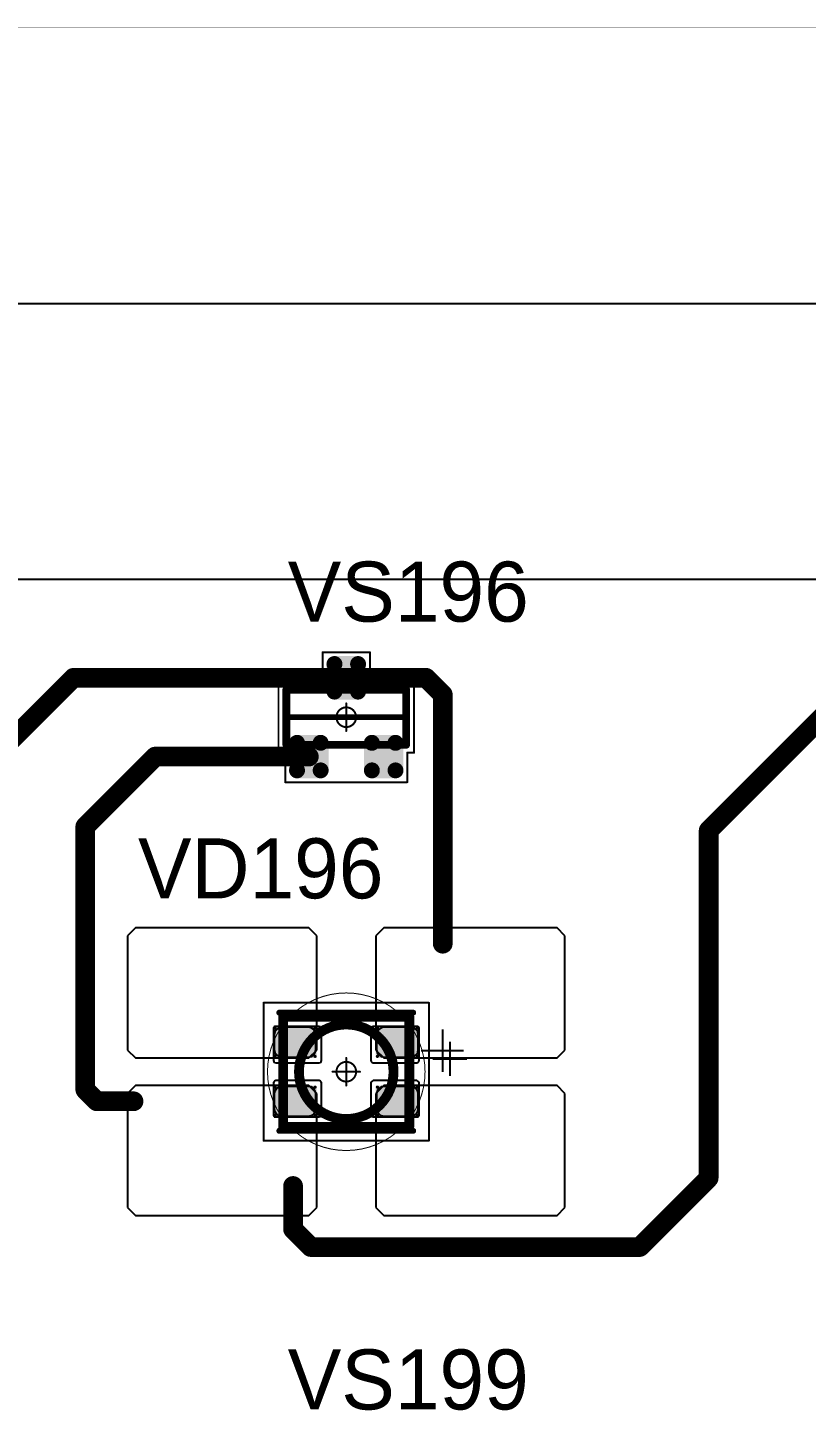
# Model space of a CAD drawing. Header units: millimetres. Extents: x 0 to 400, y 0 to 511.
# Drawn here: x 271.91 to 291.68, y 392.9 to 428 of the extents above; entities that cross this region are included whole.
import ezdxf

# ---------------------------------------------------------------- set-up
doc = ezdxf.new("R2010")
doc.units = ezdxf.units.MM
for name, color, linetype in [('Mechanical10', 56, 'Continuous'), ('Mechanical13', 56, 'Continuous'), ('Mechanical15', 56, 'Continuous'), ('Mechanical2', 216, 'Continuous'), ('TopLayer', 1, 'Continuous'), ('TopOverlay', 2, 'Continuous'), ('TopPaste', 8, 'Continuous'), ('TopSolder', 216, 'Continuous')]:
    doc.layers.add(name, color=color, linetype=linetype)

# ---------------------------------------------------------------- blocks, each defined once
blk = doc.blocks.new('SOT23_401')
at = {"layer": 'Mechanical13', "const_width": 0.2}
for points in [[(-0.7, 1.52), (0.7, 1.52)], [(-0.7, 1.52), (-0.7, -1.52)], [(0.7, 1.52), (0.7, -1.52)], [(-0.7, -1.52), (0.7, -1.52)]]:
    blk.add_lwpolyline(points, dxfattribs=at)
at = {"layer": 'Mechanical13', "const_width": 0.1}
for points in [[(-0.75, 1.52, 1), (-0.65, 1.52, 1)], [(-0.75, 1.52, 1), (-0.65, 1.52, 1)], [(0.65, 1.52, 1), (0.75, 1.52, 1)], [(0.65, 1.52, 1), (0.75, 1.52, 1)], [(-0.75, -1.52, 1), (-0.65, -1.52, 1)], [(-0.75, -1.52, 1), (-0.65, -1.52, 1)], [(0.65, -1.52, 1), (0.75, -1.52, 1)], [(0.65, -1.52, 1), (0.75, -1.52, 1)]]:
    blk.add_lwpolyline(points, format="xyb", close=True, dxfattribs=at)
at = {"layer": 'Mechanical15', "const_width": 0.05}
for points in [[(-1.65, 1.55), (-1.65, -1.55)], [(-1.65, 1.55), (-0.9, 1.55)], [(-0.9, 1.72), (-0.9, 1.55)], [(-0.9, 1.72), (0.9, 1.72)], [(0.9, 1.72), (0.9, 0.6)], [(0, 0.35), (0, -0.35)], [(0.9, 0.6), (1.65, 0.6)], [(1.65, 0.6), (1.65, -0.6)], [(-0.35, 0), (0.35, 0)], [(0.9, -0.6), (1.65, -0.6)], [(0.9, -0.6), (0.9, -1.72)], [(-1.65, -1.55), (-0.9, -1.55)], [(-0.9, -1.55), (-0.9, -1.72)], [(-0.9, -1.72), (0.9, -1.72)]]:
    blk.add_lwpolyline(points, dxfattribs=at)
at = {"layer": 'Mechanical15'}
for points, const_width in [([(-1.662, 1.55, 1), (-1.637, 1.55, 1)], 0.025), ([(-1.662, 1.55, 1), (-1.637, 1.55, 1)], 0.025), ([(-0.913, 1.72, 1), (-0.888, 1.72, 1)], 0.025), ([(-0.913, 1.72, 1), (-0.888, 1.72, 1)], 0.025), ([(-0.913, 1.55, 1), (-0.888, 1.55, 1)], 0.025), ([(-0.913, 1.55, 1), (-0.888, 1.55, 1)], 0.025), ([(0.888, 1.72, 1), (0.913, 1.72, 1)], 0.025), ([(0.888, 1.72, 1), (0.913, 1.72, 1)], 0.025), ([(-0.012, 0.35, 1), (0.012, 0.35, 1)], 0.025), ([(0.888, 0.6, 1), (0.913, 0.6, 1)], 0.025), ([(0.888, 0.6, 1), (0.913, 0.6, 1)], 0.025), ([(1.637, 0.6, 1), (1.662, 0.6, 1)], 0.025), ([(1.637, 0.6, 1), (1.662, 0.6, 1)], 0.025), ([(-0.362, 0, 1), (-0.337, 0, 1)], 0.025), ([(0.25, 0, 1), (-0.25, 0, 1)], 0.05), ([(-0.262, 0, 1), (-0.238, 0, 1)], 0.025), ([(0.238, 0, 1), (0.262, 0, 1)], 0.025), ([(0.337, 0, 1), (0.362, 0, 1)], 0.025), ([(-0.012, -0.35, 1), (0.012, -0.35, 1)], 0.025), ([(0.888, -0.6, 1), (0.913, -0.6, 1)], 0.025), ([(0.888, -0.6, 1), (0.913, -0.6, 1)], 0.025), ([(1.637, -0.6, 1), (1.662, -0.6, 1)], 0.025), ([(1.637, -0.6, 1), (1.662, -0.6, 1)], 0.025), ([(-1.662, -1.55, 1), (-1.637, -1.55, 1)], 0.025), ([(-1.662, -1.55, 1), (-1.637, -1.55, 1)], 0.025), ([(-0.913, -1.55, 1), (-0.888, -1.55, 1)], 0.025), ([(-0.913, -1.55, 1), (-0.888, -1.55, 1)], 0.025), ([(-0.913, -1.72, 1), (-0.888, -1.72, 1)], 0.025), ([(-0.913, -1.72, 1), (-0.888, -1.72, 1)], 0.025), ([(0.888, -1.72, 1), (0.913, -1.72, 1)], 0.025), ([(0.888, -1.72, 1), (0.913, -1.72, 1)], 0.025)]:
    blk.add_lwpolyline(points, format="xyb", close=True, dxfattribs=dict(at, const_width=const_width))
at = {"layer": 'TopLayer', "const_width": 0.1}
for points in [[(-1.4, 1.25, 1), (-1.3, 1.25, 1)], [(-0.7, 1.25, 1), (-0.6, 1.25, 1)], [(-1.4, 0.65, 1), (-1.3, 0.65, 1)], [(-0.7, 0.65, 1), (-0.6, 0.65, 1)], [(0.6, 0.3, 1), (0.7, 0.3, 1)], [(1.3, 0.3, 1), (1.4, 0.3, 1)], [(0.6, -0.3, 1), (0.7, -0.3, 1)], [(1.3, -0.3, 1), (1.4, -0.3, 1)], [(-1.4, -0.65, 1), (-1.3, -0.65, 1)], [(-0.7, -0.65, 1), (-0.6, -0.65, 1)], [(-1.4, -1.25, 1), (-1.3, -1.25, 1)], [(-0.7, -1.25, 1), (-0.6, -1.25, 1)]]:
    blk.add_lwpolyline(points, format="xyb", close=True, dxfattribs=at)
at = {"layer": 'TopLayer'}
for points in [[(-1.45, 1.25), (-1.45, 0.65), (-0.55, 1.25), (-0.55, 0.65)], [(-1.35, 1.35), (-1.35, 0.55), (-0.65, 1.35), (-0.65, 0.55)], [(0.65, 0.4), (0.65, -0.4), (1.35, 0.4), (1.35, -0.4)], [(0.55, 0.3), (0.55, -0.3), (1.45, 0.3), (1.45, -0.3)], [(-1.45, -0.65), (-1.45, -1.25), (-0.55, -0.65), (-0.55, -1.25)], [(-1.35, -0.55), (-1.35, -1.35), (-0.65, -0.55), (-0.65, -1.35)]]:
    blk.add_solid(points, dxfattribs=at)
at = {"layer": 'TopOverlay', "const_width": 0.15}
blk.add_lwpolyline([(0, 1.5), (0, -1.5)], dxfattribs=at)
at = {"layer": 'TopOverlay', "const_width": 0.075}
for points in [[(-0.038, 1.5, 1), (0.038, 1.5, 1)], [(-0.038, -1.5, 1), (0.038, -1.5, 1)]]:
    blk.add_lwpolyline(points, format="xyb", close=True, dxfattribs=at)
at = {"layer": 'TopPaste', "const_width": 0.075}
for points in [[(-1.387, 1.25, 1), (-1.313, 1.25, 1)], [(-0.687, 1.25, 1), (-0.613, 1.25, 1)], [(-1.387, 0.65, 1), (-1.313, 0.65, 1)], [(-0.687, 0.65, 1), (-0.613, 0.65, 1)], [(0.613, 0.3, 1), (0.687, 0.3, 1)], [(1.313, 0.3, 1), (1.387, 0.3, 1)], [(0.613, -0.3, 1), (0.687, -0.3, 1)], [(1.313, -0.3, 1), (1.387, -0.3, 1)], [(-1.387, -0.65, 1), (-1.313, -0.65, 1)], [(-0.687, -0.65, 1), (-0.613, -0.65, 1)], [(-1.387, -1.25, 1), (-1.313, -1.25, 1)], [(-0.687, -1.25, 1), (-0.613, -1.25, 1)]]:
    blk.add_lwpolyline(points, format="xyb", close=True, dxfattribs=at)
at = {"layer": 'TopPaste'}
for points in [[(-1.425, 1.25), (-1.425, 0.65), (-0.575, 1.25), (-0.575, 0.65)], [(-1.35, 1.325), (-1.35, 0.575), (-0.65, 1.325), (-0.65, 0.575)], [(0.65, 0.375), (0.65, -0.375), (1.35, 0.375), (1.35, -0.375)], [(0.575, 0.3), (0.575, -0.3), (1.425, 0.3), (1.425, -0.3)], [(-1.425, -0.65), (-1.425, -1.25), (-0.575, -0.65), (-0.575, -1.25)], [(-1.35, -0.575), (-1.35, -1.325), (-0.65, -0.575), (-0.65, -1.325)]]:
    blk.add_solid(points, dxfattribs=at)
at = {"layer": 'TopSolder', "const_width": 0.202}
for points in [[(-1.451, 1.25, 1), (-1.249, 1.25, 1)], [(-0.751, 1.25, 1), (-0.549, 1.25, 1)], [(-1.451, 0.65, 1), (-1.249, 0.65, 1)], [(-0.751, 0.65, 1), (-0.549, 0.65, 1)], [(0.549, 0.3, 1), (0.751, 0.3, 1)], [(1.249, 0.3, 1), (1.451, 0.3, 1)], [(0.549, -0.3, 1), (0.751, -0.3, 1)], [(1.249, -0.3, 1), (1.451, -0.3, 1)], [(-1.451, -0.65, 1), (-1.249, -0.65, 1)], [(-0.751, -0.65, 1), (-0.549, -0.65, 1)], [(-1.451, -1.25, 1), (-1.249, -1.25, 1)], [(-0.751, -1.25, 1), (-0.549, -1.25, 1)]]:
    blk.add_lwpolyline(points, format="xyb", close=True, dxfattribs=at)
at = {"layer": 'TopSolder'}
for points in [[(-1.35, 1.452), (-1.35, 0.448), (-0.65, 1.452), (-0.65, 0.448)], [(-1.552, 1.25), (-1.552, 0.65), (-0.448, 1.25), (-0.448, 0.65)], [(0.65, 0.502), (0.65, -0.502), (1.35, 0.502), (1.35, -0.502)], [(0.448, 0.3), (0.448, -0.3), (1.552, 0.3), (1.552, -0.3)], [(-1.552, -0.65), (-1.552, -1.25), (-0.448, -0.65), (-0.448, -1.25)], [(-1.35, -0.448), (-1.35, -1.452), (-0.65, -0.448), (-0.65, -1.452)]]:
    blk.add_solid(points, dxfattribs=at)
blk = doc.blocks.new('E65F_605')
at = {"layer": 'Mechanical13'}
for p, q in [((2.441, 1.071), (2.441, 0)), ((1.905, 0.536), (2.976, 0.536))]:
    blk.add_line(p, q, dxfattribs=at)
at = {"layer": 'Mechanical13', "const_width": 0.25}
for points in [[(-1.6, -1.4), (-1.6, 1.4)], [(-1.6, 1.4), (1.6, 1.4)], [(1.6, -1.4), (1.6, 1.4)], [(-1.6, -1.4), (1.6, -1.4)]]:
    blk.add_lwpolyline(points, dxfattribs=at)
at = {"layer": 'Mechanical13'}
for points, const_width in [([(-1.663, 1.4, 1), (-1.538, 1.4, 1)], 0.125), ([(-1.663, 1.4, 1), (-1.538, 1.4, 1)], 0.125), ([(1.537, 1.4, 1), (1.662, 1.4, 1)], 0.125), ([(1.537, 1.4, 1), (1.662, 1.4, 1)], 0.125), ([(1.2, 0, 1), (-1.2, 0, 1)], 0.25), ([(-1.263, 0, 1), (-1.138, 0, 1)], 0.125), ([(1.137, 0, 1), (1.262, 0, 1)], 0.125), ([(-1.663, -1.4, 1), (-1.538, -1.4, 1)], 0.125), ([(-1.663, -1.4, 1), (-1.538, -1.4, 1)], 0.125), ([(1.537, -1.4, 1), (1.662, -1.4, 1)], 0.125), ([(1.537, -1.4, 1), (1.662, -1.4, 1)], 0.125)]:
    blk.add_lwpolyline(points, format="xyb", close=True, dxfattribs=dict(at, const_width=const_width))
at = {"layer": 'Mechanical15', "const_width": 0.05}
for points in [[(-2.1, 1.75), (2.1, 1.75)], [(-2.1, -1.75), (-2.1, 1.75)], [(2.1, -1.75), (2.1, 1.75)], [(0, -0.35), (0, 0.35)], [(0, -0.35), (0, 0.35)], [(-0.35, 0), (0.35, 0)], [(-0.35, 0), (0.35, 0)], [(-2.1, -1.75), (2.1, -1.75)]]:
    blk.add_lwpolyline(points, dxfattribs=at)
at = {"layer": 'Mechanical15'}
for points, const_width in [([(-2.113, 1.75, 1), (-2.088, 1.75, 1)], 0.025), ([(-2.113, 1.75, 1), (-2.088, 1.75, 1)], 0.025), ([(2.087, 1.75, 1), (2.112, 1.75, 1)], 0.025), ([(2.087, 1.75, 1), (2.112, 1.75, 1)], 0.025), ([(-0.013, 0.35, 1), (0.012, 0.35, 1)], 0.025), ([(-0.013, 0.35, 1), (0.012, 0.35, 1)], 0.025), ([(-0.363, 0, 1), (-0.338, 0, 1)], 0.025), ([(-0.363, 0, 1), (-0.338, 0, 1)], 0.025), ([(0.25, 0, 1), (-0.25, 0, 1)], 0.05), ([(0.25, 0, 1), (-0.25, 0, 1)], 0.05), ([(-0.263, 0, 1), (-0.238, 0, 1)], 0.025), ([(-0.263, 0, 1), (-0.238, 0, 1)], 0.025), ([(0.237, 0, 1), (0.262, 0, 1)], 0.025), ([(0.237, 0, 1), (0.262, 0, 1)], 0.025), ([(0.337, 0, 1), (0.362, 0, 1)], 0.025), ([(0.337, 0, 1), (0.362, 0, 1)], 0.025), ([(-0.013, -0.35, 1), (0.012, -0.35, 1)], 0.025), ([(-0.013, -0.35, 1), (0.012, -0.35, 1)], 0.025), ([(-2.113, -1.75, 1), (-2.088, -1.75, 1)], 0.025), ([(-2.113, -1.75, 1), (-2.088, -1.75, 1)], 0.025), ([(2.087, -1.75, 1), (2.112, -1.75, 1)], 0.025), ([(2.087, -1.75, 1), (2.112, -1.75, 1)], 0.025)]:
    blk.add_lwpolyline(points, format="xyb", close=True, dxfattribs=dict(at, const_width=const_width))
at = {"layer": 'TopLayer'}
for p, q in [((-5.35, 3.65), (-5.55, 3.45)), ((-0.95, 3.65), (-5.35, 3.65)), ((-5.35, 3.65), (-5.35, 3.65)), ((-0.75, 3.45), (-0.95, 3.65)), ((0.95, 3.65), (0.75, 3.45)), ((5.35, 3.65), (0.95, 3.65)), ((0.95, 3.65), (0.95, 3.65)), ((5.55, 3.45), (5.35, 3.65)), ((-5.55, 3.45), (-5.55, 3.45)), ((-5.55, 3.45), (-5.55, 0.55)), ((-0.75, 0.55), (-0.75, 3.45)), ((0.75, 3.45), (0.75, 3.45)), ((0.75, 3.45), (0.75, 0.55)), ((5.55, 0.55), (5.55, 3.45)), ((-5.55, 0.55), (-5.35, 0.35)), ((-0.95, 0.35), (-0.75, 0.55)), ((0.75, 0.55), (0.95, 0.35)), ((5.35, 0.35), (5.55, 0.55)), ((-5.35, 0.35), (-0.95, 0.35)), ((0.95, 0.35), (5.35, 0.35)), ((-5.35, -0.35), (-5.55, -0.55)), ((-0.95, -0.35), (-5.35, -0.35)), ((-5.35, -0.35), (-5.35, -0.35)), ((-0.75, -0.55), (-0.95, -0.35)), ((0.95, -0.35), (0.75, -0.55)), ((5.35, -0.35), (0.95, -0.35)), ((0.95, -0.35), (0.95, -0.35)), ((5.55, -0.55), (5.35, -0.35)), ((-5.55, -0.55), (-5.55, -0.55)), ((-5.55, -0.55), (-5.55, -3.45)), ((-0.75, -3.45), (-0.75, -0.55)), ((0.75, -0.55), (0.75, -0.55)), ((0.75, -0.55), (0.75, -3.45)), ((5.55, -3.45), (5.55, -0.55)), ((-5.55, -3.45), (-5.35, -3.65)), ((-0.95, -3.65), (-0.75, -3.45)), ((0.75, -3.45), (0.95, -3.65)), ((5.35, -3.65), (5.55, -3.45)), ((-5.35, -3.65), (-0.95, -3.65)), ((0.95, -3.65), (5.35, -3.65))]:
    blk.add_line(p, q, dxfattribs=at)
at = {"layer": 'TopLayer', "const_width": 0.04}
for points in [[(-1.83, 1.11, 1), (-1.79, 1.11, 1)], [(-0.81, 1.11, 1), (-0.77, 1.11, 1)], [(0.77, 1.11, 1), (0.81, 1.11, 1)], [(1.79, 1.11, 1), (1.83, 1.11, 1)], [(-1.83, 0.39, 1), (-1.79, 0.39, 1)], [(-0.81, 0.39, 1), (-0.77, 0.39, 1)], [(0.77, 0.39, 1), (0.81, 0.39, 1)], [(1.79, 0.39, 1), (1.83, 0.39, 1)], [(-1.83, -0.39, 1), (-1.79, -0.39, 1)], [(-0.81, -0.39, 1), (-0.77, -0.39, 1)], [(0.77, -0.39, 1), (0.81, -0.39, 1)], [(1.79, -0.39, 1), (1.83, -0.39, 1)], [(-1.83, -1.11, 1), (-1.79, -1.11, 1)], [(-0.81, -1.11, 1), (-0.77, -1.11, 1)], [(0.77, -1.11, 1), (0.81, -1.11, 1)], [(1.79, -1.11, 1), (1.83, -1.11, 1)]]:
    blk.add_lwpolyline(points, format="xyb", close=True, dxfattribs=at)
at = {"layer": 'TopLayer'}
for points in [[(-1.85, 1.11), (-1.85, 0.39), (-0.75, 1.11), (-0.75, 0.39)], [(-1.81, 1.15), (-1.81, 0.35), (-0.79, 1.15), (-0.79, 0.35)], [(0.75, 1.11), (0.75, 0.39), (1.85, 1.11), (1.85, 0.39)], [(0.79, 1.15), (0.79, 0.35), (1.81, 1.15), (1.81, 0.35)], [(-1.81, -0.35), (-1.81, -1.15), (-0.79, -0.35), (-0.79, -1.15)], [(0.79, -0.35), (0.79, -1.15), (1.81, -0.35), (1.81, -1.15)], [(-1.85, -0.39), (-1.85, -1.11), (-0.75, -0.39), (-0.75, -1.11)], [(0.75, -0.39), (0.75, -1.11), (1.85, -0.39), (1.85, -1.11)]]:
    blk.add_solid(points, dxfattribs=at)
at = {"layer": 'TopOverlay'}
for p, q in [((2.628, 0.757), (2.628, -0.1)), ((2.2, 0.328), (3.057, 0.328))]:
    blk.add_line(p, q, dxfattribs=at)
at = {"layer": 'TopOverlay', "const_width": 0.15}
for points in [[(-1.7, 1.5), (1.7, 1.5)], [(-1.7, -1.5), (1.7, -1.5)]]:
    blk.add_lwpolyline(points, dxfattribs=at)
at = {"layer": 'TopOverlay', "const_width": 0.075}
for points in [[(-1.738, 1.5, 1), (-1.663, 1.5, 1)], [(1.662, 1.5, 1), (1.737, 1.5, 1)], [(-1.738, -1.5, 1), (-1.663, -1.5, 1)], [(1.662, -1.5, 1), (1.737, -1.5, 1)]]:
    blk.add_lwpolyline(points, format="xyb", close=True, dxfattribs=at)
at = {"layer": 'TopPaste'}
for p, q in [((-1.773, 1.073), (-1.814, 1.011)), ((-1.711, 1.114), (-1.773, 1.073)), ((-1.638, 1.129), (-1.711, 1.114)), ((-0.963, 1.129), (-1.638, 1.129)), ((-0.889, 1.114), (-0.963, 1.129)), ((-0.827, 1.073), (-0.889, 1.114)), ((-0.786, 1.011), (-0.827, 1.073)), ((0.827, 1.073), (0.786, 1.011)), ((0.889, 1.114), (0.827, 1.073)), ((0.962, 1.129), (0.889, 1.114)), ((1.637, 1.129), (0.962, 1.129)), ((1.711, 1.114), (1.637, 1.129)), ((1.773, 1.073), (1.711, 1.114)), ((1.814, 1.011), (1.773, 1.073)), ((-1.814, 1.011), (-1.829, 0.938)), ((-1.829, 0.938), (-1.829, 0.563)), ((-0.771, 0.938), (-0.786, 1.011)), ((-0.771, 0.563), (-0.771, 0.938)), ((0.786, 1.011), (0.771, 0.938)), ((0.771, 0.938), (0.771, 0.563)), ((1.829, 0.938), (1.814, 1.011)), ((1.829, 0.563), (1.829, 0.938)), ((-1.829, 0.563), (-1.814, 0.489)), ((-1.814, 0.489), (-1.773, 0.427)), ((-1.773, 0.427), (-1.711, 0.386)), ((-1.711, 0.386), (-1.638, 0.371)), ((-1.638, 0.371), (-0.963, 0.371)), ((-0.963, 0.371), (-0.889, 0.386)), ((-0.889, 0.386), (-0.827, 0.427)), ((-0.827, 0.427), (-0.786, 0.489)), ((-0.786, 0.489), (-0.771, 0.563)), ((0.771, 0.563), (0.786, 0.489)), ((0.786, 0.489), (0.827, 0.427)), ((0.827, 0.427), (0.889, 0.386)), ((0.889, 0.386), (0.962, 0.371)), ((0.962, 0.371), (1.637, 0.371)), ((1.637, 0.371), (1.711, 0.386)), ((1.711, 0.386), (1.773, 0.427)), ((1.773, 0.427), (1.814, 0.489)), ((1.814, 0.489), (1.829, 0.563)), ((-1.814, -0.489), (-1.829, -0.563)), ((-1.829, -0.563), (-1.829, -0.938)), ((-1.773, -0.427), (-1.814, -0.489)), ((-1.711, -0.386), (-1.773, -0.427)), ((-1.638, -0.371), (-1.711, -0.386)), ((-0.963, -0.371), (-1.638, -0.371)), ((-0.889, -0.386), (-0.963, -0.371)), ((-0.827, -0.427), (-0.889, -0.386)), ((-0.786, -0.489), (-0.827, -0.427)), ((-0.771, -0.563), (-0.786, -0.489)), ((-0.771, -0.938), (-0.771, -0.563)), ((0.786, -0.489), (0.771, -0.563)), ((0.771, -0.563), (0.771, -0.938)), ((0.827, -0.427), (0.786, -0.489)), ((0.889, -0.386), (0.827, -0.427)), ((0.962, -0.371), (0.889, -0.386)), ((1.637, -0.371), (0.962, -0.371)), ((1.711, -0.386), (1.637, -0.371)), ((1.773, -0.427), (1.711, -0.386)), ((1.814, -0.489), (1.773, -0.427)), ((1.829, -0.563), (1.814, -0.489)), ((1.829, -0.938), (1.829, -0.563)), ((-1.829, -0.938), (-1.814, -1.011)), ((-1.814, -1.011), (-1.773, -1.073)), ((-0.827, -1.073), (-0.786, -1.011)), ((-0.786, -1.011), (-0.771, -0.938)), ((0.771, -0.938), (0.786, -1.011)), ((0.786, -1.011), (0.827, -1.073)), ((1.773, -1.073), (1.814, -1.011)), ((1.814, -1.011), (1.829, -0.938)), ((-1.773, -1.073), (-1.711, -1.114)), ((-1.711, -1.114), (-1.638, -1.129)), ((-1.638, -1.129), (-0.963, -1.129)), ((-0.963, -1.129), (-0.889, -1.114)), ((-0.889, -1.114), (-0.827, -1.073)), ((0.827, -1.073), (0.889, -1.114)), ((0.889, -1.114), (0.962, -1.129)), ((0.962, -1.129), (1.637, -1.129)), ((1.637, -1.129), (1.711, -1.114)), ((1.711, -1.114), (1.773, -1.073))]:
    blk.add_line(p, q, dxfattribs=at)
at = {"layer": 'TopSolder'}
for p, q in [((-1.842, 1.129), (-1.85, 1.111)), ((-1.85, 1.111), (-1.85, 1.101)), ((-1.85, 1.101), (-1.85, 1.101)), ((-1.85, 1.101), (-1.85, 0.301)), ((-1.828, 1.143), (-1.842, 1.129)), ((-1.81, 1.151), (-1.828, 1.143)), ((-1.8, 1.151), (-1.81, 1.151)), ((-0.7, 1.151), (-1.8, 1.151)), ((-0.685, 1.151), (-0.7, 1.151)), ((-0.7, 1.151), (-0.7, 1.151)), ((-0.658, 1.139), (-0.685, 1.151)), ((-0.636, 1.118), (-0.658, 1.139)), ((-0.625, 1.09), (-0.636, 1.118)), ((-0.625, 1.076), (-0.625, 1.09)), ((-0.625, 0.301), (-0.625, 1.076)), ((0.636, 1.118), (0.625, 1.09)), ((0.625, 1.09), (0.625, 1.076)), ((0.625, 1.076), (0.625, 1.076)), ((0.625, 1.076), (0.625, 0.301)), ((0.657, 1.139), (0.636, 1.118)), ((0.685, 1.151), (0.657, 1.139)), ((0.7, 1.151), (0.685, 1.151)), ((1.8, 1.151), (0.7, 1.151)), ((1.81, 1.151), (1.8, 1.151)), ((1.8, 1.151), (1.8, 1.151)), ((1.828, 1.143), (1.81, 1.151)), ((1.842, 1.129), (1.828, 1.143)), ((1.85, 1.111), (1.842, 1.129)), ((1.85, 1.101), (1.85, 1.111)), ((1.85, 0.301), (1.85, 1.101)), ((-1.85, 0.301), (-1.85, 0.286)), ((-1.85, 0.286), (-1.839, 0.258)), ((-1.839, 0.258), (-1.818, 0.237)), ((-1.818, 0.237), (-1.79, 0.226)), ((-1.79, 0.226), (-1.775, 0.226)), ((-1.775, 0.226), (-1.775, 0.226)), ((-1.775, 0.226), (-0.7, 0.226)), ((-0.7, 0.226), (-0.685, 0.226)), ((-0.685, 0.226), (-0.658, 0.237)), ((-0.658, 0.237), (-0.636, 0.258)), ((-0.636, 0.258), (-0.625, 0.286)), ((-0.625, 0.286), (-0.625, 0.301)), ((-0.625, 0.301), (-0.625, 0.301)), ((0.625, 0.301), (0.625, 0.286)), ((0.625, 0.286), (0.636, 0.258)), ((0.636, 0.258), (0.657, 0.237)), ((0.657, 0.237), (0.685, 0.226)), ((0.685, 0.226), (0.7, 0.226)), ((0.7, 0.226), (0.7, 0.226)), ((0.7, 0.226), (1.775, 0.226)), ((1.775, 0.226), (1.79, 0.226)), ((1.79, 0.226), (1.817, 0.237)), ((1.817, 0.237), (1.839, 0.258)), ((1.839, 0.258), (1.85, 0.286)), ((1.85, 0.286), (1.85, 0.301)), ((1.85, 0.301), (1.85, 0.301)), ((-1.839, -0.257), (-1.85, -0.285)), ((-1.85, -0.285), (-1.85, -0.299)), ((-1.85, -0.299), (-1.85, -0.299)), ((-1.85, -0.299), (-1.85, -1.099)), ((-1.818, -0.236), (-1.839, -0.257)), ((-1.79, -0.224), (-1.818, -0.236)), ((-1.775, -0.224), (-1.79, -0.224)), ((-0.7, -0.224), (-1.775, -0.224)), ((-0.685, -0.224), (-0.7, -0.224)), ((-0.7, -0.224), (-0.7, -0.224)), ((-0.658, -0.236), (-0.685, -0.224)), ((-0.636, -0.257), (-0.658, -0.236)), ((-0.625, -0.285), (-0.636, -0.257)), ((-0.625, -0.299), (-0.625, -0.285)), ((-0.625, -1.074), (-0.625, -0.299)), ((0.636, -0.257), (0.625, -0.285)), ((0.625, -0.285), (0.625, -0.299)), ((0.625, -0.299), (0.625, -0.299)), ((0.625, -0.299), (0.625, -1.074)), ((0.657, -0.236), (0.636, -0.257)), ((0.685, -0.224), (0.657, -0.236)), ((0.7, -0.224), (0.685, -0.224)), ((1.775, -0.224), (0.7, -0.224)), ((1.79, -0.224), (1.775, -0.224)), ((1.775, -0.224), (1.775, -0.224)), ((1.817, -0.236), (1.79, -0.224)), ((1.839, -0.257), (1.817, -0.236)), ((1.85, -0.285), (1.839, -0.257)), ((1.85, -0.299), (1.85, -0.285)), ((1.85, -1.099), (1.85, -0.299)), ((-1.85, -1.099), (-1.85, -1.109)), ((-1.85, -1.109), (-1.842, -1.128)), ((-1.842, -1.128), (-1.828, -1.142)), ((-1.828, -1.142), (-1.81, -1.149)), ((-1.81, -1.149), (-1.8, -1.149)), ((-1.8, -1.149), (-0.7, -1.149)), ((-1.8, -1.149), (-1.8, -1.149)), ((-0.7, -1.149), (-0.685, -1.149)), ((-0.685, -1.149), (-0.658, -1.138)), ((-0.658, -1.138), (-0.636, -1.117)), ((-0.636, -1.117), (-0.625, -1.089)), ((-0.625, -1.089), (-0.625, -1.074)), ((-0.625, -1.074), (-0.625, -1.074)), ((0.625, -1.074), (0.625, -1.089)), ((0.625, -1.089), (0.636, -1.117)), ((0.636, -1.117), (0.657, -1.138)), ((0.657, -1.138), (0.685, -1.149)), ((0.685, -1.149), (0.7, -1.149)), ((0.7, -1.149), (1.8, -1.149)), ((0.7, -1.149), (0.7, -1.149)), ((1.8, -1.149), (1.81, -1.149)), ((1.81, -1.149), (1.828, -1.142)), ((1.828, -1.142), (1.842, -1.128)), ((1.842, -1.128), (1.85, -1.109)), ((1.85, -1.109), (1.85, -1.099)), ((1.85, -1.099), (1.85, -1.099))]:
    blk.add_line(p, q, dxfattribs=at)

msp = doc.modelspace()

# ---------------------------------------------------------------- linework, layer by layer
at = {"layer": 'Mechanical10', "const_width": 0.01}
msp.add_lwpolyline([(0, 428), (400, 428)], dxfattribs=at)
at = {"layer": 'Mechanical2'}
for points, const_width in [([(282, 401.5, 1), (278, 401.5, 1)], 0.0254), ([(280, 403.5, 1), (280, 403.5, 1)], 0.0005), ([(277.994, 401.5, 1), (278.006, 401.5, 1)], 0.0127), ([(278, 401.5, 1), (278, 401.5, 1)], 0.0005), ([(281.994, 401.5, 1), (282.006, 401.5, 1)], 0.0127), ([(282, 401.5, 1), (282, 401.5, 1)], 0.0005), ([(280, 399.5, 1), (280, 399.5, 1)], 0.0005)]:
    msp.add_lwpolyline(points, format="xyb", close=True, dxfattribs=dict(at, const_width=const_width))
at = {"layer": 'Mechanical2', "const_width": 0.001}
for points in [[(280, 399.5), (280, 403.5)], [(278, 401.5), (282, 401.5)]]:
    msp.add_lwpolyline(points, dxfattribs=at)
at = {"layer": 'TopLayer'}
for p, q in [((210.1, 421), (350, 421)), ((345.575, 414), (232.925, 414))]:
    msp.add_line(p, q, dxfattribs=at)
at = {"layer": 'TopLayer', "const_width": 0.5}
for points in [[(269.2, 407.625), (273.075, 411.5)], [(273.075, 411.5), (280, 411.5)], [(280, 411.5), (282.025, 411.5)], [(282.025, 411.5), (282.45, 411.075)], [(289.2, 407.625), (293.075, 411.5)], [(282.45, 404.75), (282.45, 411.075)], [(273.375, 407.725), (275.15, 409.5)], [(275.15, 409.5), (279.05, 409.5)], [(273.375, 401.043), (273.375, 407.725)], [(289.2, 398.8), (289.2, 407.625)], [(273.375, 401.043), (273.668, 400.75)], [(273.668, 400.75), (274.6, 400.75)], [(278.65, 397.5), (278.65, 398.6)], [(287.45, 397.05), (289.2, 398.8)], [(278.65, 397.5), (279.1, 397.05)], [(279.1, 397.05), (287.45, 397.05)]]:
    msp.add_lwpolyline(points, dxfattribs=at)
at = {"layer": 'TopLayer', "const_width": 0.25}
for points in [[(272.95, 411.5, 1), (273.2, 411.5, 1)], [(272.95, 411.5, 1), (273.2, 411.5, 1)], [(279.875, 411.5, 1), (280.125, 411.5, 1)], [(279.875, 411.5, 1), (280.125, 411.5, 1)], [(281.9, 411.5, 1), (282.15, 411.5, 1)], [(281.9, 411.5, 1), (282.15, 411.5, 1)], [(282.325, 411.075, 1), (282.575, 411.075, 1)], [(282.325, 411.075, 1), (282.575, 411.075, 1)], [(275.025, 409.5, 1), (275.275, 409.5, 1)], [(275.025, 409.5, 1), (275.275, 409.5, 1)], [(278.925, 409.5, 1), (279.175, 409.5, 1)], [(273.25, 407.725, 1), (273.5, 407.725, 1)], [(273.25, 407.725, 1), (273.5, 407.725, 1)], [(289.075, 407.625, 1), (289.325, 407.625, 1)], [(289.075, 407.625, 1), (289.325, 407.625, 1)], [(282.325, 404.75, 1), (282.575, 404.75, 1)], [(273.25, 401.043, 1), (273.5, 401.043, 1)], [(273.25, 401.043, 1), (273.5, 401.043, 1)], [(273.543, 400.75, 1), (273.793, 400.75, 1)], [(273.543, 400.75, 1), (273.793, 400.75, 1)], [(274.475, 400.75, 1), (274.725, 400.75, 1)], [(278.525, 398.6, 1), (278.775, 398.6, 1)], [(289.075, 398.8, 1), (289.325, 398.8, 1)], [(289.075, 398.8, 1), (289.325, 398.8, 1)], [(278.525, 397.5, 1), (278.775, 397.5, 1)], [(278.525, 397.5, 1), (278.775, 397.5, 1)], [(278.975, 397.05, 1), (279.225, 397.05, 1)], [(278.975, 397.05, 1), (279.225, 397.05, 1)], [(287.325, 397.05, 1), (287.575, 397.05, 1)], [(287.325, 397.05, 1), (287.575, 397.05, 1)]]:
    msp.add_lwpolyline(points, format="xyb", close=True, dxfattribs=at)

# ---------------------------------------------------------------- block references
for name, p, rotation in [('SOT23_401', (280, 410.5), 90), ('E65F_605', (280, 401.5), 360)]:
    msp.add_blockref(name, p, dxfattribs=dict(rotation=rotation))

# ---------------------------------------------------------------- texts
at = {"layer": 'TopOverlay'}
for s, p in [('VS196', (278.514, 412.926)), ('VD196', (274.712, 405.901)), ('VS199', (278.514, 392.926))]:
    msp.add_text(s, height=1.524, dxfattribs=at).set_placement(p)

doc.saveas('drawing.dxf')
